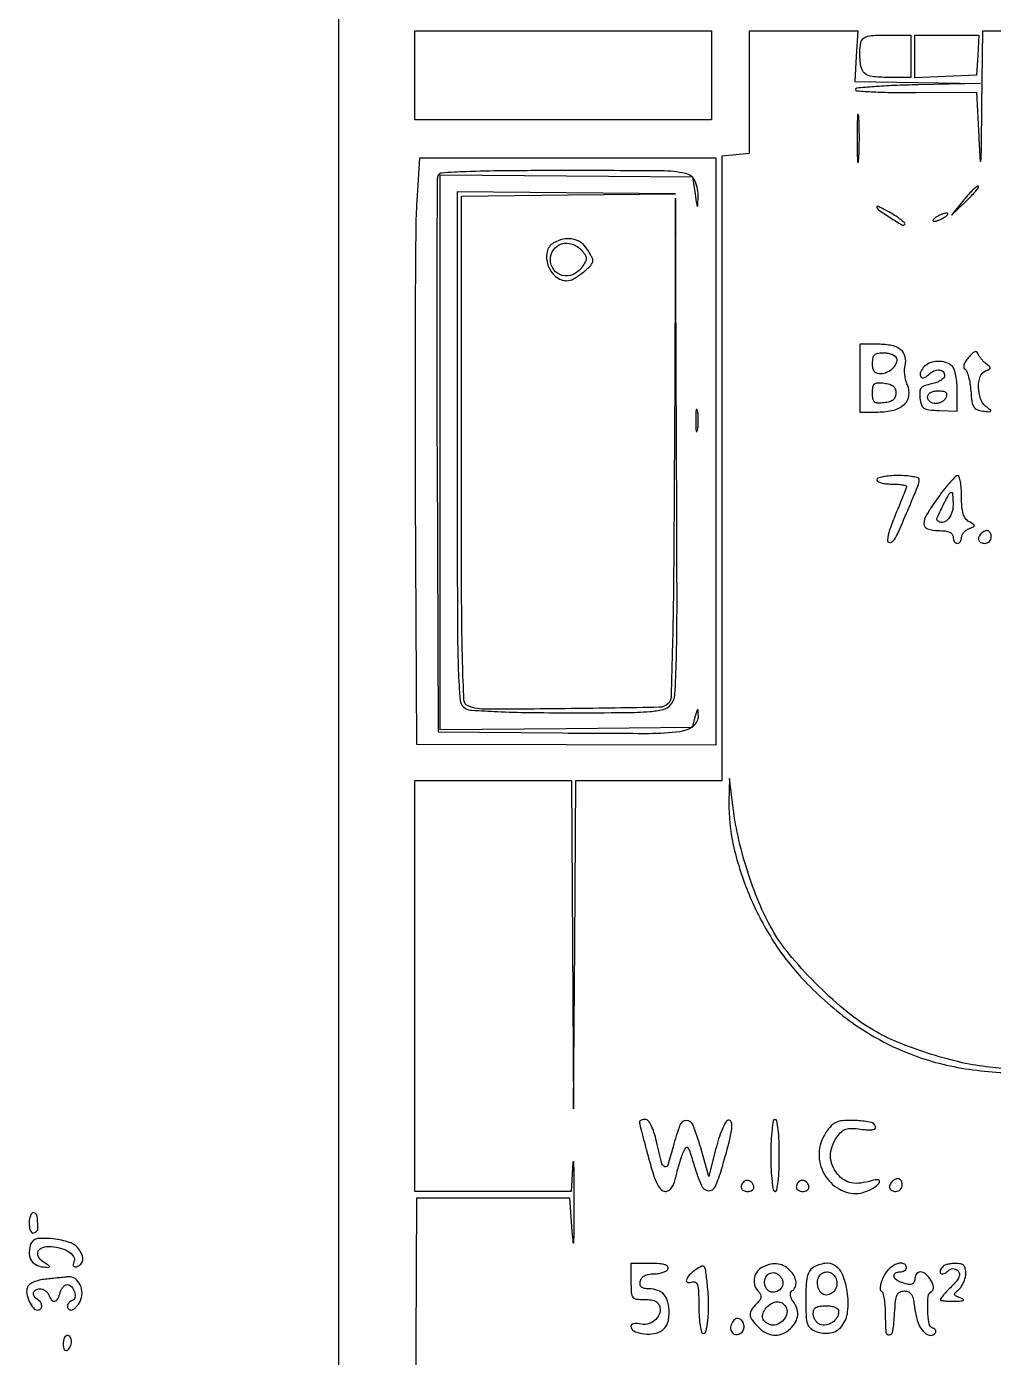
# Model space of a CAD drawing. Extents: x 105 to 1385, y 45 to 986.
# Drawn here: x 105.4 to 333.5, y 511.8 to 826 of the extents above; entities that cross this region are included whole.
import ezdxf

# ---------------------------------------------------------------- set-up
doc = ezdxf.new("R2010")
doc.units = 0

msp = doc.modelspace()

# ---------------------------------------------------------------- linework, layer by layer
msp.add_lwpolyline([(532.5, 840.004592), (355.75, 840.002296), (179, 840), (179, 494)])
for points in [[(197.241007, 497.762104), (197.5, 549.5), (215.5, 549.5), (233.5, 549.5), (234.06662, 541.5, 0.014068), (234.320004, 538.944888, 0.904354), (234.498947, 538.949651, 0.017276), (234.60671, 541.697153, 0.001365), (234.62076, 549, 0.00199), (234.594056, 554.579986, 0.008154), (234.509183, 557.964062, 0.635582), (234.384942, 558.016162, 0.198481), (234.25845, 557.75), (233.90862, 551), (215.45431, 551), (197, 551), (197, 599.5), (197, 648), (215.5, 648), (234, 648), (234.237909, 609.25), (234.475818, 570.5), (234.749652, 609.25), (235.023487, 648), (252.261743, 647.999716), (269.5, 647.999431), (269.5, 721.749716), (269.5, 795.5), (272.75, 795.813358), (276, 796.126717), (276, 810.563358), (276, 825), (288.75, 825.001822), (301.5, 825.003644), (301.161179, 819.001822), (300.822358, 813), (315.661179, 812.778876), (330.5, 812.557751), (315.75, 812.252143, 0.005096), (310.094318, 812.077285, 0.008467), (305.332812, 811.800652, 0.002855), (301.303146, 811.474842, 0.389131), (301, 811.144308, 0.39588), (301.302659, 810.821954, 0.003072), (305.185938, 810.60093, 0.008787), (309.785971, 810.448432, 0.005277), (315.25, 810.421041), (329.5, 810.5), (330.054254, 800, 0.002467), (330.38601, 794.25384, 0.920408), (330.548221, 794.250557, 0.022545), (330.674686, 796.428555, 0.000473), (330.804254, 807.25), (331, 825), (348.095701, 825)], [(337.973792, 579.744633), (331.822422, 580.440581, -0.030551), (325.355049, 581.575678, -0.01939), (317.987862, 583.643194, -0.019459), (310.87507, 586.249956, -0.033303), (305.204156, 589.036917, -0.041931), (299.142694, 593.247976, -0.021551), (292.272852, 599.446675, -0.02155), (285.975714, 606.199168, -0.042815), (281.716868, 612.141479, -0.033274), (278.548372, 618.383051, -0.021819), (275.709623, 625.934225, -0.021432), (273.472399, 633.921472, -0.026785), (272.119272, 641.5), (271.252994, 648.5), (271.126497, 642.909963, 0.060866), (272.129083, 632.811497, 0.041348), (275.581992, 621.773953, 0.040234), (280.964316, 611.079306, 0.047249), (287.748847, 601.988145, 0.046851), (298.76633, 591.895414, 0.056249), (310.848325, 584.725076, 0.0567), (324.141293, 580.467748, 0.048806), (338.75, 579.014781)]]:
    msp.add_lwpolyline(points, format="xyb")
for points in [[(267, 814.5), (267, 804), (232, 804), (197, 804), (197, 814.5), (197, 825), (232, 825), (267, 825)], [(329.804791, 819.25), (329.5, 814.5), (322.25, 814.20619), (315, 813.912381), (315, 818.95619), (315, 824), (322.554791, 824), (330.109582, 824)]]:
    msp.add_lwpolyline(points, close=True)
for points in [[(314, 819), (314, 814), (308.606989, 814, -0.027953), (304.91327, 814.206661, -0.155849), (303.125142, 815.00732, -0.174731), (302.243773, 816.641471, -0.037181), (302, 819.915121, -0.051186), (302.237639, 822.230345, -0.207008), (303.03571, 823.365387, -0.123846), (304.70349, 823.887311, -0.014214), (308.666667, 824), (314, 824)], [(301.365231, 799.5, 0.003015), (301.388524, 795.918009, 0.016608), (301.476803, 793.989535, 0.841704), (301.602748, 793.977848, 0.048634), (301.738404, 794.783522, 0.010684), (301.852659, 797.149439, 0.00684), (301.888995, 799.900475, 0.006873), (301.850642, 802.597616, 0.012749), (301.73367, 804.783522, 0.11419), (301.599622, 805.207311, 0.736116), (301.471507, 805.177035, 0.014373), (301.386166, 803.090507, 0.003152)], [(268, 725.663499), (268, 656.326997), (232.75, 656.413499), (197.5, 656.5), (197.194855, 715.5, -0.001101), (197.125535, 738.84468, -0.001442), (197.170688, 760.179688, -0.001057), (197.297889, 778.061619, -0.01356), (197.541086, 784.75), (198.19246, 795), (233.09623, 795), (268, 795)], [(202.459524, 790.75, 0.090539), (202.266123, 789.713403, 0.000142), (202.198252, 770.773438, 0.001126), (202.175987, 749.509836, 0.000695), (202.240909, 724.5), (202.5, 659.5), (231.87909, 659.23469, 0.00225), (252.28141, 659.142254, 0.032146), (259.535915, 659.608911, 0.129976), (262.746926, 660.917602, 0.247926), (263.90032, 663.372445, 0.005055), (263.827901, 664.643209, 0.527625), (263.700102, 664.718562, 0.215864), (263.540571, 664.531958, 0.002742), (263.105591, 663), (262.410542, 660.5), (232.705271, 660.235119), (203, 659.970239), (203, 725.5), (203, 791.029761), (232.75, 790.764881), (262.5, 790.5), (263.108095, 786.5, 0.001116), (263.505719, 783.923183, 0.145618), (263.642277, 783.636498, 0.667257), (263.759525, 783.677942, 0.002362), (263.858095, 785.668213, 0.116181), (263.136661, 789.490169, 0.24244), (260.83913, 791.337493, 0.048762), (255.201893, 791.926199, 0.001652), (232.861626, 792, 0.00182), (217.837783, 791.945324, 0.008454), (209.166593, 791.735566, 0.006323), (203.372073, 791.423877, 0.292806)], [(207, 726.535184, 0.000483), (207.037612, 687.591577, 0.007377), (207.262278, 674.128783, 0.014182), (207.694369, 666.912134, 0.253009), (208.934259, 665.035184, 0.108259), (210.512022, 664.588794, 0.004387), (216.468887, 664.283125, 0.006947), (223.972, 664.068456, 0.003678), (233.279271, 664, 0.001827), (246.679068, 664.04897, 0.017221), (252.426529, 664.289052, 0.041223), (255.61208, 664.798514, 0.149664), (257.353073, 665.837648, 0.170691), (258.364394, 668.246814, 0.009083), (258.7117, 676.681222, 0.006257), (258.865434, 691.357059, 0.00062), (258.749912, 726.587648), (258.483703, 785.5), (258.241852, 726.45, -0.000953), (258.067835, 697.458534, -0.004004), (257.790597, 680.043067, -0.001776), (257.451513, 667.706354, -0.19086), (256.8, 666.2, -0.19431), (254.650751, 665.287356, -0.001291), (233.900329, 664.973162, -0.002329), (213.894688, 664.815117, -0.092676), (209.581787, 665.606989, -0.296996), (208.598616, 666.96399, -0.005862), (208.259139, 675.92379, -0.005913), (208.043791, 690.961043, -0.000623), (208, 726.089818), (208, 785.965658), (233.25, 786.250788), (258.5, 786.535918), (232.75, 786.767959), (207, 787)], [(326.572578, 785.094434), (323.645156, 781.5), (327.021296, 784.717949, 0.011726), (328.283615, 785.978917, 0.019754), (329.273884, 787.101218, 0.014811), (329.984211, 788.02816, 0.392745), (329.948718, 788.312383, 0.365526), (329.649185, 788.311548, 0.014438), (328.771881, 787.522411, 0.019617), (327.727253, 786.445442, 0.011863)], [(306, 783.534369, 0.244269), (306.400419, 782.763645, 0.009635), (309.121843, 780.928791, 0.008589), (311.925549, 779.183595, 0.34392), (312.600273, 779.26694, 0.408362), (312.603276, 779.566912, 0.02636), (311.902224, 780.223567, 0.026534), (310.866587, 781.005885, 0.015213), (309.542698, 781.842306, 0.007833), (308.183635, 782.615731, 0.014033), (307.040668, 783.201575, 0.009022), (306.127173, 783.617806, 0.539923)], [(320, 781, 0.027796), (319.485814, 780.625641, 0.102785), (319.234375, 780.315379, 0.335455), (319.267727, 780.122372, 0.190341), (319.5, 780.030626, 0.067616), (319.987337, 780.096832, 0.024967), (320.646875, 780.315379, 0.024204), (321.352293, 780.628962, 0.026766), (322, 781, 0.027796), (322.514186, 781.374359, 0.102785), (322.765625, 781.684621, 0.335455), (322.732273, 781.877628, 0.190341), (322.5, 781.969374, 0.067616), (322.012663, 781.903168, 0.024967), (321.353125, 781.684621, 0.024204), (320.647707, 781.371038, 0.026766)], [(229.75, 774.919901, 0.21126), (228.199118, 772.779304, 0.137953), (228.395929, 769.688354, 0.129007), (230.208683, 767.006325, 0.181928), (232.882867, 766, 0.132944), (234.437581, 766.420817, 0.034593), (236.597513, 767.891647, 0.032466), (238.507175, 769.607191, 0.195948), (239, 770.816449, 0.105261), (238.911992, 771.229866, 0.016131), (238.542718, 771.990903, 0.017424), (238.039322, 772.872429, 0.014328), (237.443296, 773.777494, 0.102197), (235.968879, 775.167942, 0.101596), (234.061168, 775.864123, 0.09413), (231.911455, 775.777465, 0.074994)], [(236.324778, 773.193618, -0.03229), (237.197701, 772.094073, -0.146506), (237.448779, 771.324868, -0.134238), (237.246591, 770.506863, -0.02546), (236.423062, 769.193618, -0.137215), (234.324261, 767.471762, -0.164725), (231.792469, 767.24887, -0.177748), (229.780856, 768.597297, -0.158417), (229, 771, -0.153347), (229.728427, 773.319241, -0.169385), (231.62747, 774.693892, -0.155495), (234.104318, 774.650444, -0.127985)], [(302, 743), (302, 735), (306.345012, 735, 0.062503), (309.981517, 735.456369, 0.125599), (312.503744, 736.832884, 0.172314), (313.587768, 738.914828, 0.142529), (313.225963, 741.403411, -0.044423), (312.848474, 742.474849, -0.032616), (312.616962, 743.713713, -0.033254), (312.552643, 744.924929, -0.060661), (312.685323, 745.904675, 0.121773), (312.714191, 748.054703, 0.16713), (311.694501, 749.680677, 0.120621), (309.56582, 750.681226, 0.049867), (306.377555, 751), (302, 751)], [(310.527073, 747.956195, -0.220266), (310.670007, 746.770464, -0.108284), (309.88567, 745.42988, -0.092077), (308.470454, 744.371645, -0.115111), (306.877555, 744, -0.087302), (306.021351, 744.150645, -0.145595), (305.437756, 744.58288, -0.116468), (305.104447, 745.345031, -0.045124), (305, 746.5, -0.045359), (305.114563, 747.760253, -0.149127), (305.494098, 748.493956, -0.152449), (306.212541, 748.88158, -0.048088), (307.440983, 749, -0.039224), (308.422642, 748.922872, -0.042359), (309.354427, 748.693382, -0.04648), (310.10888, 748.357329, -0.126997)], [(327.641686, 747.894487, 0.032073), (326.931356, 746.948313, 0.074361), (326.56107, 746.1439, 0.122492), (326.536779, 745.524242, 0.206), (326.830553, 745.104724, -0.165439), (327.250377, 744.595342, -0.025896), (327.652819, 743.337384, -0.026427), (327.983486, 741.747074, -0.020291), (328.181089, 739.983572, 0.016104), (328.443937, 737.44602, 0.100076), (328.871785, 736.216638, 0.166176), (329.640555, 735.559781, 0.066703), (331, 735.220602, 0.006138), (332.554638, 735.066153, 0.272304), (332.837888, 735.201225, 0.381693), (332.802061, 735.464724, 0.008822), (331.75, 736.330844, -0.144355), (330.470676, 738.14984, -0.078435), (330.005368, 740.865934, -0.084445), (330.402355, 743.400442, -0.223758), (331.640299, 744.692211, 0.025097), (332.52372, 745.083116, 0.257982), (332.740911, 745.401218, 0.239828), (332.594482, 745.771425, 0.022085), (331.802528, 746.410827, -0.036306), (331.20585, 746.921241, -0.028448), (330.635264, 747.554098, -0.029202), (330.17043, 748.207372, -0.060432), (329.904451, 748.773336, 0.173908), (329.590471, 749.175411, 0.237813), (329.140658, 749.218949, 0.099774), (328.506758, 748.813218, 0.023619)], [(316.979944, 745.475834, 0.083483), (316.267224, 744.248593, 0.255371), (316.397479, 743.327542, 0.339885), (317.151863, 743.114707, 0.101626), (318.216667, 743.816667, -0.082267), (319.442825, 744.694319, -0.127608), (320.710433, 744.955536, -0.188784), (321.626202, 744.542406, -0.195907), (322, 743.625, -0.185882), (321.780002, 743.053678, -0.065222), (321.098913, 742.473689, -0.053801), (320.10653, 741.972535, -0.040709), (318.932469, 741.636494, 0.03029), (317.267803, 741.197295, 0.143107), (316.463081, 740.643436, 0.160189), (316.13223, 739.780278, 0.040731), (316.182469, 738.261494, 0.04909), (316.517386, 736.709845, 0.175129), (317.128487, 735.918254, 0.116961), (318.267907, 735.523178, 0.016731), (320.75, 735.355537), (325, 735.211073), (325, 739.905537, 0.023382), (324.911792, 741.790713, 0.026837), (324.6475, 743.573501, 0.027434), (324.264362, 745.039147, 0.119274), (323.8, 745.8, 0.122904), (322.297696, 746.702196, 0.086145), (320.330481, 746.948129, 0.086078), (318.394011, 746.516665, 0.122383)], [(310.5, 739.5, -0.086629), (310.336283, 738.562156, -0.132039), (309.866697, 737.887714, -0.10493), (309.030656, 737.440778, -0.041844), (307.75, 737.183578, -0.031206), (306.232708, 737.104353, -0.174181), (305.481079, 737.383093, -0.184152), (305.102222, 738.065925, -0.035595), (305, 739.5, -0.035595), (305.102222, 740.934075, -0.184152), (305.481079, 741.616907, -0.174181), (306.232708, 741.895647, -0.031206), (307.75, 741.816422, -0.041844), (309.030656, 741.559222, -0.10493), (309.866697, 741.112286, -0.132039), (310.336283, 740.437844, -0.086629)], [(322.361626, 738.5, -0.098143), (322.000393, 737.926463, -0.066864), (321.399034, 737.440625, -0.064008), (320.659707, 737.112085, -0.07271), (319.893011, 737, -0.077727), (319.169846, 737.113102, -0.090193), (318.556072, 737.440625, -0.100779), (318.145752, 737.927938, -0.125389), (318, 738.5, -0.139894), (318.176289, 739.117753, -0.117745), (318.661436, 739.598093, -0.088469), (319.442588, 739.900652, -0.048301), (320.468615, 740, -0.033085), (321.607715, 739.924542, -0.135263), (322.239871, 739.656385, -0.219604), (322.47645, 739.188759, -0.100949)], [(263.272364, 733, 0.008087), (263.298431, 731.38851, 0.039503), (263.399666, 730.482813, 0.611425), (263.546986, 730.439977, 0.142433), (263.705733, 730.75, 0.029693), (263.840649, 731.774707, 0.017887), (263.884498, 733, 0.017887), (263.840649, 734.225293, 0.029693), (263.705733, 735.25, 0.142433), (263.546986, 735.560023, 0.611425), (263.399666, 735.517187, 0.039503), (263.298431, 734.61149, 0.008087)], [(306, 719, 0.277684), (306.232098, 718.614308, 0.052312), (307.028125, 718.29375, 0.042582), (308.158889, 718.072542, 0.027026), (309.5, 718, -0.014232), (310.841793, 717.961799, -0.023354), (311.971875, 717.844274, -0.019809), (312.834564, 717.678417, -0.34847), (313, 717.469868, -0.090694), (312.931137, 717.093346, -0.001894), (312.248501, 715.309979, -0.004349), (311.422065, 713.229141, -0.002908), (310.441705, 710.861496, 0.016264), (309.034286, 707.187831, 0.059897), (308.507775, 704.7615, 0.416999), (308.968004, 704.210765, 0.238818), (309.848016, 704.566667, 0.07522), (310.878228, 706.182938, 0.004009), (313.310915, 711.790925, 0.003336), (315.695941, 717.518027, 0.097288), (316, 719.065914, 0.329541), (315.730178, 719.430847, 0.028201), (314.53125, 719.725612, 0.028603), (312.916641, 719.932595, 0.017579), (311, 720, 0.01883), (309.083446, 719.927795, 0.03053), (307.46875, 719.70625, 0.031449), (306.280551, 719.389817, 0.322437)], [(320.593805, 714.997685, 0.016036), (317.750011, 710.758818, 0.137639), (317.113902, 708.589936, 0.327773), (317.964046, 707.403495, 0.079058), (320.5, 707, -0.025511), (322.104033, 706.918107, -0.075863), (323.166667, 706.642857, -0.129352), (323.773926, 706.169448, -0.164293), (324, 705.5, 0.064853), (324.074694, 704.926543, 0.082425), (324.29375, 704.440625, 0.098894), (324.618646, 704.115568, 0.148195), (325, 704, 0.138107), (325.381338, 704.107379, 0.100138), (325.70625, 704.409197, 0.085896), (325.925009, 704.860624, 0.070083), (326, 705.393011, -0.110004), (326.129804, 705.975869, -0.066153), (326.514063, 706.574883, -0.061309), (327.080892, 707.098565, -0.063996), (327.75, 707.460261, 0.013333), (328.824383, 707.907449, 0.295615), (329, 708.178528, 0.259519), (328.833896, 708.476997, 0.010895), (327.75, 709.11694, -0.112358), (326.926817, 709.861555, -0.081393), (326.387993, 710.979099, -0.053478), (326.088741, 712.623778, -0.018284), (326, 715.04969, 0.017222), (325.934618, 716.947307, 0.02805), (325.733805, 718.545846, 0.027283), (325.448078, 719.736053, 0.331566), (325.093805, 720, 0.200462), (324.58209, 719.786251, 0.011713), (323.398125, 718.53057, 0.01626), (322.036552, 716.914277, 0.011142)], [(324, 712.968615, -0.087875), (323.66437, 711.073656, -0.108409), (322.703585, 709.563327, -0.160243), (321.479206, 708.940668, -0.238916), (320.359439, 709.307228, -0.312626), (320.231329, 710.013654, -0.009554), (321.580013, 712.836511, -0.009988), (323.034674, 715.598267, -0.273002), (323.715608, 716, -0.377622), (323.829127, 715.900006, -0.008247), (323.91646, 715.109531, -0.014587), (323.979542, 714.130907, -0.0088)], [(330.666667, 706.333333, 0.091649), (330.095775, 705.503522, 0.193059), (330.066255, 704.735179, 0.206496), (330.569797, 704.19498, 0.103678), (331.5, 704, 0.099038), (332.072457, 704.114514, 0.097945), (332.559375, 704.440625, 0.097945), (332.885486, 704.927543, 0.099038), (333, 705.5, 0.103678), (332.80502, 706.430203, 0.206496), (332.264821, 706.933745, 0.193059), (331.496478, 706.904225, 0.091649)], [(250, 567.370293, 0.06101), (250.056054, 566.912618, 0.001192), (250.633585, 564.613663, 0.002844), (251.330347, 561.931887, 0.001901), (252.156885, 558.870293, 0.009381), (253.311019, 554.9491, 0.039308), (254.230264, 552.67136, 0.074316), (255.10821, 551.416604, 0.205813), (256.07743, 551, 0.128742), (256.890839, 551.212969, 0.102526), (257.577413, 551.810887, 0.074241), (258.130502, 552.819086, 0.034862), (258.547947, 554.25, -0.011312), (258.892231, 555.676741, -0.007757), (259.344358, 557.279688, -0.007823), (259.828165, 558.810688, -0.015706), (260.266524, 560, -0.039595), (260.911794, 561.290408, -0.50521), (261.372153, 561.333042, -0.105129), (261.853891, 560.48783, -0.003997), (262.933336, 557.00518, 0.028376), (264.626277, 552.357302, 0.275033), (266.255633, 551.174395, 0.321088), (267.857111, 552.113184, 0.034087), (269.431147, 556.411149, 0.005665), (271.129284, 562.50948, 0.032292), (271.783193, 565.808311, 0.098403), (271.678802, 567.410898, 0.432055), (270.93467, 567.811557, 0.191568), (270.314744, 567.289081, 0.021642), (269.502166, 565.601179, 0.023744), (268.687416, 563.422829, 0.017153), (267.980347, 560.927628), (266.394925, 554.5), (264.452465, 561.276142, 0.021593), (262.673177, 566.603269, 0.29969), (261.103909, 567.730508, 0.325279), (259.563743, 566.702855, 0.023616), (257.931763, 561.540846, -0.008033), (256.704276, 557.191202, -0.417014), (256.003689, 556.817961, -0.260484), (255.308473, 557.548709, -0.005104), (254.032133, 562.75, 0.019392), (253.428477, 564.937933, 0.039198), (252.755315, 566.592783, 0.051395), (252.062572, 567.67978, 0.22906), (251.400259, 568, 0.04303), (250.8642, 567.953781, 0.062731), (250.411326, 567.815023, 0.082313), (250.104587, 567.611033, 0.207836)], [(281, 559.5, 0.009838), (281.06728, 556.081088, 0.019442), (281.279412, 553.375, 0.015687), (281.582553, 551.348392, 0.362465), (282, 551, 0.362465), (282.417447, 551.348392, 0.015687), (282.720588, 553.375, 0.019442), (282.93272, 556.081088, 0.009838), (283, 559.5, 0.009838), (282.93272, 562.918912, 0.019442), (282.720588, 565.625, 0.015687), (282.417447, 567.651608, 0.362465), (282, 568, 0.362465), (281.582553, 567.651608, 0.015687), (281.279412, 565.625, 0.019442), (281.06728, 562.918912, 0.009838)], [(295.881136, 567.018927, 0.072601), (295.173716, 566.440443, 0.028566), (294.37706, 565.461847, 0.02754), (293.623385, 564.288811, 0.030839), (293.034175, 563.082506, 0.144666), (292.514214, 558.165724, 0.131424), (294.708703, 553.544319, 0.139865), (298.78799, 550.823692, 0.170006), (303.355029, 550.944882, 0.043531), (305.476203, 551.970384, 0.125638), (306.619679, 553.118219, 0.541087), (306.332805, 553.699546, 0.105435), (304.906372, 553.571299, -0.039331), (302.203394, 552.963629, -0.081101), (300.042933, 553.0054, -0.097659), (298.27138, 553.704531, -0.079772), (296.75, 555.065457, -0.07479), (295.520549, 557.151816, -0.09284), (295.078012, 559.357003, -0.090088), (295.459714, 561.62427, -0.06623), (296.636139, 563.890903, -0.049799), (297.667351, 565.08936, -0.111875), (298.691885, 565.700613, -0.08867), (300.033409, 565.887238, -0.023675), (302.190169, 565.701319, 0.015983), (303.971454, 565.520129, 0.06196), (305.077507, 565.580307, 0.155947), (305.61674, 565.866211, 0.279795), (305.72631, 566.33791, 0.270138), (304.66517, 567.27939, 0.032255), (301.428455, 567.71424, 0.036329), (298.026077, 567.702117, 0.116606)], [(274.63948, 553.306147, 0.094876), (274.086489, 552.491235, 0.1934), (274.067517, 551.730754, 0.202875), (274.575357, 551.193711, 0.103624), (275.5, 551, 0.06085), (276.073598, 551.070066, 0.079459), (276.559375, 551.276414, 0.097386), (276.8846, 551.582093, 0.156819), (277, 551.940983, 0.139398), (276.764316, 552.769921, 0.123736), (276.119339, 553.396031, 0.139481), (275.316568, 553.598585, 0.191124)], [(287.63948, 553.306147, 0.094876), (287.086489, 552.491235, 0.1934), (287.067517, 551.730754, 0.202875), (287.575357, 551.193711, 0.103624), (288.5, 551, 0.06085), (289.073598, 551.070066, 0.079459), (289.559375, 551.276414, 0.097386), (289.8846, 551.582093, 0.156819), (290, 551.940983, 0.139398), (289.764316, 552.769921, 0.123736), (289.119339, 553.396031, 0.139481), (288.316568, 553.598585, 0.191124)], [(309.666667, 553.333333, 0.091649), (309.095775, 552.503522, 0.193059), (309.066255, 551.735179, 0.206496), (309.569797, 551.19498, 0.103678), (310.5, 551, 0.099038), (311.072457, 551.114514, 0.097945), (311.559375, 551.440625, 0.097945), (311.885486, 551.927543, 0.099038), (312, 552.5, 0.103678), (311.80502, 553.430203, 0.206496), (311.264821, 553.933745, 0.193059), (310.496478, 553.904225, 0.091649)], [(106, 543.416667, 0.040232), (106.077712, 542.45244, 0.072434), (106.315781, 541.697448, 0.114589), (106.666368, 541.262359, 0.251645), (107.075, 541.191667, 0.059365), (107.480459, 541.382717, 0.06671), (107.812188, 541.657708, 0.076449), (108.023274, 541.971058, 0.136666), (108.075, 542.275, -0.013314), (108.046045, 542.652979, -0.004034), (108.022031, 543.227656, -0.004037), (108.005505, 543.872543, -0.004387), (108, 544.5, 0.064853), (107.925306, 545.073457, 0.082425), (107.70625, 545.559375, 0.098894), (107.381354, 545.884432, 0.148195), (107, 546, 0.231675), (106.616857, 545.812401, 0.072835), (106.29375, 545.241146, 0.055541), (106.073046, 544.406008, 0.036866)], [(106.43318, 538.686465, 0.078693), (106.010543, 536.697189, 0.123884), (106.345833, 534.992713, 0.140825), (107.397947, 533.794469, 0.115422), (109.010216, 533.223049, 0.005272), (110.476793, 533.075552, 0.232557), (110.75692, 533.183334, 0.460656), (110.732479, 533.39153, 0.009761), (109.75, 534.022739, -0.09172), (108.351282, 535.285772, -0.217249), (108.04447, 536.622894, -0.240678), (108.850942, 537.631135, -0.106337), (110.565741, 538, -0.057324), (113.095756, 537.708981, -0.079643), (115.20388, 536.84736, -0.113347), (116.442506, 535.639852, -0.239105), (116.576879, 534.339748, 0.051357), (116.417646, 533.750167, 0.167365), (116.485308, 533.357158, 0.246521), (116.751339, 533.180863, 0.106295), (117.18682, 533.22894, 0.113108), (118.210805, 533.852544, 0.170434), (118.671133, 534.779543, 0.131823), (118.503181, 535.981347, 0.057661), (117.702667, 537.39195, 0.156232), (115.557514, 538.954256, 0.05133), (111.696773, 539.805185, 0.05168), (107.964737, 539.846609, 0.285449)], [(248, 529.740334, 0.013578), (248.072841, 527.058425, 0.14981), (248.438707, 526.061441, 0.205101), (249.252909, 525.598408, 0.02888), (251.22499, 525.490334, -0.031715), (252.789774, 525.395689, -0.091768), (253.820205, 525.069198, -0.127925), (254.467265, 524.473213, -0.094305), (254.833731, 523.566097, -0.153082), (254.654569, 521.912352, -0.123608), (253.557245, 520.4917, -0.114151), (251.835844, 519.681671, -0.117609), (249.953524, 519.722405, 0.051539), (249.205557, 519.837585, 0.085601), (248.573848, 519.760784, 0.123446), (248.156396, 519.512014, 0.199519), (248, 519.135683, 0.281114), (248.64092, 518.085805, 0.076308), (250.567394, 517.44245, 0.066408), (252.933111, 517.354007, 0.099361), (254.906859, 517.950153, 0.074453), (255.852975, 518.654621, 0.084395), (256.503941, 519.578623, 0.072292), (256.878246, 520.784284, 0.039193), (257, 522.335184, 0.056704), (256.712678, 524.860549, 0.118962), (255.834886, 526.617282, 0.135062), (254.340791, 527.644058, 0.083594), (252.226676, 528, -0.04156), (251.125034, 528.091727, -0.137078), (250.471363, 528.398348, -0.181018), (250.175, 528.938809, -0.08426), (250.195043, 529.75, -0.111975), (250.533712, 530.516913, -0.107717), (251.174039, 531.075495, -0.082379), (252.141478, 531.415895, -0.0402), (253.44787, 531.538511, 0.038755), (254.591738, 531.642543, 0.048143), (255.622486, 531.921584, 0.05579), (256.403634, 532.320403, 0.167934), (256.762837, 532.788511, 0.29139), (256.629756, 533.320045, 0.119631), (255.956176, 533.705946, 0.05478), (254.643887, 533.934833, 0.015809), (252.583333, 534), (248, 534)], [(263.25, 532.470059, 0.041696), (261.7231, 531.192843, 0.133776), (261.064424, 530.055372, 0.444062), (261.409935, 529.524422, 0.131881), (262.5, 529.638374, -0.231474), (263.233965, 529.573227, -0.192268), (263.711789, 528.941319, -0.058647), (263.946404, 527.392893, -0.008304), (264, 524.166006, 0.013747), (264.064819, 521.808916, 0.019828), (264.261887, 519.732771, 0.016033), (264.540896, 518.071057, 0.207609), (264.89153, 517.567038, 0.507148), (265.684671, 517.888552, 0.036624), (266.164162, 520.620306, 0.030604), (266.31695, 524.501002, 0.020643), (266.037338, 528.925162, 0.005467), (265.642673, 532.331996, 0.135842), (265.281169, 533.19594, 0.359818), (264.666701, 533.329275, 0.034048)], [(278.75, 532.919901, 0.119761), (277.600206, 531.814314, 0.115109), (277.064813, 530.288172, 0.112823), (277.25562, 528.657821, 0.111508), (278.135714, 527.264286, -0.085817), (278.579339, 526.635178, -0.156628), (278.661366, 526.018509, -0.115884), (278.366345, 525.338294, -0.036373), (277.635714, 524.492857, 0.047834), (276.426704, 523.027401, 0.166625), (276.111051, 521.859624, 0.14652), (276.56269, 520.64945, 0.034322), (278, 519, 0.069139), (279.757893, 517.671008, 0.101609), (281.598656, 517.087934, 0.108454), (283.431353, 517.293737, 0.087808), (285.169134, 518.25, 0.070186), (286.580303, 519.757426, 0.106662), (287.276151, 521.404333, 0.113348), (287.210187, 523.117478, 0.086917), (286.413837, 524.819552, -0.034965), (285.865848, 525.731438, -0.078596), (285.61698, 526.496905, -0.121223), (285.666543, 527.086968, -0.174787), (285.989276, 527.493372, 0.155121), (286.757289, 528.387926, 0.129408), (286.938125, 529.632783, 0.101319), (286.473959, 531.056888, 0.067194), (285.428571, 532.428571, 0.082191), (283.987186, 533.460604, 0.096279), (282.366762, 533.901059, 0.089398), (280.604302, 533.715521, 0.061127)], [(283.812423, 529.735492, -0.183479), (283.575078, 528.374609, -0.154155), (282.476874, 527.393182, -0.16284), (281.061256, 527.250352, -0.201391), (279.991595, 528.013599, -0.116393), (279.531564, 529.393321, -0.138554), (279.783509, 530.737634, -0.161277), (280.654016, 531.616849, -0.166726), (281.864344, 531.787609, -0.090011), (282.505956, 531.538904, -0.065611), (283.101826, 531.056687, -0.064297), (283.563723, 530.424484, -0.078236)], [(290.875, 532.989855, 0.138324), (290.091692, 532.177459, 0.070127), (289.597623, 530.833321, 0.041509), (289.326326, 528.745997, 0.01157), (289.25, 525.447988, 0.008515), (289.317248, 521.499345, 0.070048), (289.627733, 519.732218, 0.146083), (290.338717, 518.701635, 0.078525), (291.690475, 517.927582, 0.135001), (295.113777, 517.601585, 0.185998), (297.735698, 519.177629, 0.138136), (299.127072, 522.589279, 0.066417), (299.032103, 527.352629, 0.056292), (297.984505, 531.212267, 0.148216), (296.219251, 533.432223, 0.187302), (293.818166, 534.005584, 0.09852)], [(296.410264, 530.373252, -0.135823), (296.554892, 528.877838, -0.126697), (295.919121, 527.475434, -0.140095), (294.74515, 526.646621, -0.177521), (293.426887, 526.66643, -0.169501), (292.541096, 527.415885, -0.09309), (292.052204, 528.767267, -0.090495), (292.080225, 530.240346, -0.147527), (292.666667, 531.333333, -0.126593), (293.639457, 531.907957, -0.133981), (294.746749, 531.92493, -0.128282), (295.74485, 531.371578, -0.111205)], [(307.654328, 531.008903, 0.028961), (307.135484, 529.798074, 0.046842), (306.854831, 528.713943, 0.059824), (306.821119, 527.875555, 0.23887), (307.081086, 527.449886, -0.19338), (307.440195, 526.962679, -0.021966), (307.730069, 525.597379, -0.02401), (307.932999, 523.874909, -0.017317), (308, 521.940983, 0.017753), (308.147875, 517.777482, 0.434478), (308.955193, 517.124568, 0.338836), (309.809555, 517.992158, 0.016706), (310.19774, 522.25, -0.01175), (310.433288, 525.151334, -0.077345), (310.80528, 526.555968, -0.171935), (311.452753, 527.245693, -0.119678), (312.5, 527.5, -0.110683), (313.522886, 527.27076, -0.154464), (314.205928, 526.637698, -0.083729), (314.657457, 525.399887, -0.017382), (315, 523.101583, 0.055904), (315.66579, 520.191066, 0.088974), (316.918327, 517.972998, 0.156295), (318.374396, 517.041391, 0.27594), (319.702036, 517.422274, 0.117218), (319.907545, 517.781568, 0.156592), (319.898411, 518.154809, 0.138908), (319.666883, 518.485244, 0.085342), (319.25, 518.720238, -0.2712), (318.339101, 519.80585, -0.034416), (318.022824, 522.969329, -0.035004), (318.148181, 526.170628, -0.231009), (318.979521, 527.487343, 0.317361), (319.379005, 528.425385, 0.082799), (318.740952, 530.035809, 0.073007), (317.528667, 531.510028, 0.186321), (316.259453, 532, 0.11835), (315.779072, 531.884679, 0.100623), (315.369964, 531.559375, 0.092478), (315.09527, 531.072881, 0.082583), (315, 530.5, -0.108648), (314.793328, 529.560121, -0.224239), (314.229264, 529.088171, -0.127066), (313.220209, 529.085385, -0.029106), (311.581787, 529.606989, -0.081484), (310.450644, 530.26825, -0.214452), (310.045809, 531.092247, -0.293075), (310.43544, 531.748159, -0.116674), (311.5, 532, 0.064853), (312.073457, 532.074694, 0.082425), (312.559375, 532.29375, 0.098894), (312.884432, 532.618646, 0.148195), (313, 533, 0.31887), (312.333311, 533.939099, 0.174911), (310.854994, 533.923972, 0.096619), (308.992109, 532.783901, 0.091813)], [(321.666667, 533.333333, 0.077378), (320.992677, 532.41078, 0.274059), (321.033832, 531.707839, 0.340989), (321.620344, 531.513421, 0.089124), (322.542382, 532.035174, -0.044984), (323.317722, 532.568824, -0.109663), (323.977845, 532.769021, -0.133422), (324.577928, 532.654063, -0.0829), (325.165109, 532.234891, -0.163891), (325.490348, 531.579267, -0.13335), (325.388536, 530.797627, -0.074922), (324.794712, 529.816404, -0.022906), (323.622727, 528.531818, 0.008075), (322.617811, 527.493908, 0.01182), (321.770426, 526.545994, 0.007335), (321.098018, 525.733196, 0.170752), (321, 525.454545, 0.360378), (321.145868, 525.278447, 0.017389), (321.954687, 525.154169, 0.021699), (323.003976, 525.076068, 0.013132), (324.25, 525.070285, 0.007837), (325.842958, 525.129726, 0.11644), (326.374971, 525.285482, 0.576533), (326.376843, 525.514209, 0.039546), (325.65305, 525.867379, -0.022014), (324.606923, 526.333207, -0.251782), (324.355382, 526.689652, -0.23464), (324.50528, 527.113792, -0.019356), (325.40305, 527.919539, 0.073305), (326.014688, 528.60063, 0.044581), (326.530896, 529.553975, 0.043679), (326.882305, 530.614861, 0.058207), (327, 531.622445, 0.050482), (326.882286, 532.785362, 0.144558), (326.50465, 533.495262, 0.146977), (325.80661, 533.879255, 0.052813), (324.666667, 534, 0.026022), (323.724524, 533.950933, 0.028659), (322.822917, 533.804167, 0.029781), (322.075903, 533.590804, 0.11238)], [(109.835787, 530.276646, 0.035065), (108.366249, 530.016263, 0.044054), (107.060072, 529.563723, 0.050415), (106.067854, 528.992563, 0.146364), (105.589373, 528.372307, 0.135692), (105.445777, 526.891517, 0.063624), (106.019496, 525.037785, 0.066116), (106.986036, 523.493596, 0.223487), (108.035184, 523, 0.201691), (108.701695, 523.280259, 0.199793), (108.971074, 523.954071, 0.142907), (108.707537, 524.812197, 0.109273), (108, 525.5, -0.106384), (107.212324, 526.257005, -0.203418), (107.047912, 527.103121, -0.222485), (107.540281, 527.754475, -0.12202), (108.531385, 528, -0.088478), (109.159833, 527.887915, -0.06652), (109.782009, 527.559375, -0.065663), (110.303843, 527.073415, -0.081035), (110.638374, 526.5, 0.075202), (111.289086, 525.354304, 0.279596), (112.03393, 525.074897, 0.229167), (112.749001, 525.603912, 0.056941), (113.289749, 527, -0.049562), (113.573209, 527.76507, -0.058904), (113.989596, 528.4125, -0.068988), (114.468698, 528.853339, -0.152688), (114.937765, 529, -0.211655), (115.962601, 528.545832, -0.105002), (116.69238, 527.292416, -0.119154), (116.800369, 525.95924, -0.280174), (116.17991, 525.226637, 0.124391), (115.38114, 524.715483, 0.165929), (115.028423, 523.936481, 0.229124), (115.27137, 523.279448, 0.193915), (115.964816, 523, 0.149836), (116.409137, 523.136208, 0.045472), (116.960638, 523.5875, 0.040999), (117.519262, 524.234579, 0.034718), (118, 525, 0.122849), (118.489462, 526.941792, 0.11247), (118.03564, 528.956566, 0.127185), (116.820497, 530.403456, 0.18118), (115.214816, 530.831897, 0.000997), (114.314876, 530.741864, 0.000289), (112.927365, 530.599449, 0.000291), (111.364419, 530.437196, 0.000311)], [(284.668129, 523.422459, -0.173634), (284.702793, 521.886709, -0.121028), (283.770332, 520.40651, -0.119295), (282.245556, 519.512526, -0.166316), (280.677541, 519.570245, -0.107214), (279.557601, 520.304026, -0.167732), (279.066667, 521.333993, -0.147667), (279.288856, 522.549561, -0.078006), (280.2, 523.8, -0.085337), (281.47561, 524.701335, -0.13307), (282.791434, 524.941167, -0.154339), (283.913362, 524.47926, -0.127578)], [(297, 522.622445, -0.138196), (296.609218, 521.235577, -0.104165), (295.516565, 520.078771, -0.104497), (294.05344, 519.463463, -0.139968), (292.626748, 519.589736, -0.091311), (292.004832, 519.969774, -0.066706), (291.477857, 520.586679, -0.065232), (291.121616, 521.336664, -0.078452), (291, 522.106989, -0.092211), (291.168028, 523.010343, -0.161402), (291.646194, 523.592249, -0.110105), (292.530367, 523.908579, -0.031073), (294, 524, -0.03493), (295.261908, 523.911736, -0.072829), (296.205557, 523.635204, -0.108578), (296.788488, 523.195017, -0.178798)], [(271.650663, 519.532025, 0.143266), (271.553254, 518.344037, 0.195237), (272.143494, 517.45945, 0.200375), (273.168899, 517.250251, 0.14887), (274.2, 517.8, 0.156338), (274.667452, 518.708441, 0.128355), (274.568647, 519.800279, 0.133921), (273.957095, 520.671891, 0.174932), (273.047972, 521, 0.143622), (272.687668, 520.894325, 0.059939), (272.29349, 520.568782, 0.052535), (271.927926, 520.093619, 0.046129)], [(114, 514.940983, 0.047867), (114.071541, 514.195401, 0.104212), (114.29375, 513.66835, 0.181468), (114.621877, 513.441401, 0.202618), (115, 513.5, 0.08825), (115.382836, 513.842344, 0.053305), (115.70625, 514.359775, 0.051278), (115.925833, 514.961978, 0.061875), (116, 515.559017, 0.067639), (115.925146, 516.109818, 0.08433), (115.70625, 516.576711, 0.09965), (115.38134, 516.888931, 0.142666), (115, 517, 0.195654), (114.618015, 516.844577, 0.086673), (114.29375, 516.395164, 0.066561), (114.073608, 515.729059, 0.0466)]]:
    msp.add_lwpolyline(points, format="xyb", close=True)

doc.saveas('drawing.dxf')
